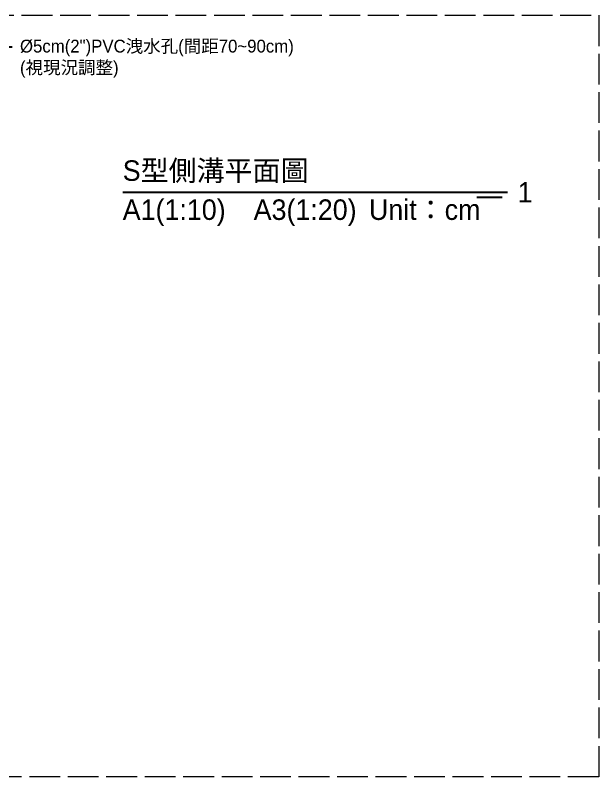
# Model space of a CAD drawing. Extents: x -3420 to 2030, y -3892 to 566.
# Drawn here: x 917.2 to 1144.7, y 150 to 447 of the extents above; entities that cross this region are included whole.
import ezdxf
from ezdxf import colors
from ezdxf.entities.mleader import LeaderData, LeaderLine
from ezdxf.math import Vec2, Vec3

# ---------------------------------------------------------------- set-up
doc = ezdxf.new("R2010")
doc.units = 0
doc.header["$MEASUREMENT"] = 0
doc.linetypes.add('ACAD_ISO02W100', pattern=[15, 12, -3])
doc.layers.add('一、4.基本-隱藏', color=9, linetype='ACAD_ISO02W100', lineweight=20, plot=False)
doc.layers.add('三、3.文字-註解文字', color=2, linetype='Continuous')
doc.styles.add('次圖名(詳圖)', font='MS PGothic.ttf', dxfattribs={"height": 6})
doc.styles.add('註解文字(詳圖)', font='MS PGothic.ttf', dxfattribs={"height": 5})

msp = doc.modelspace()

# ---------------------------------------------------------------- linework, layer by layer
at = {"layer": '一、4.基本-隱藏'}
msp.add_lwpolyline([(724.723, 447), (1144.723, 447), (1144.723, 150), (724.723, 150)], close=True, dxfattribs=at)
at = {"layer": '三、3.文字-註解文字'}
for points in [[(959.122, 377.969), (1109.122, 377.969)], [(1107.122, 375.969), (1097.122, 375.969)]]:
    msp.add_lwpolyline(points, dxfattribs=at)

# ---------------------------------------------------------------- texts
at = {"layer": '三、3.文字-註解文字', "char_height": 8, "attachment_point": 4, "style": '次圖名(詳圖)'}
for s, width, insert in [('S型側溝平面圖', 80.61929, (959.122, 385.969)), ('1', 3, (1113.122, 377.969)), ('A1(1:10)\u3000A3(1:20){\\fMS PGothic|b0|i0|c128|p34;^IUnit：cm}', 136.03259, (959.122, 369.969))]:
    msp.add_mtext_dynamic_manual_height_columns(s, width=width, gutter_width=15, heights=[0], dxfattribs=dict(at, insert=insert))

# ---------------------------------------------------------------- leaders
at = {"layer": '三、3.文字-註解文字'}
ml = msp.add_multileader_mtext('Standard', dxfattribs=at)
ml.set_content('{\\fMS PGothic|b0|i0|c128|p34;%%C5cm}(2")PVC洩水孔(間距70~90cm)\\P(視現況調整)', color=256, style='註解文字(詳圖)')
ml.set_leader_properties(color=144, linetype='ByLayer', lineweight=-1)
ml.build(insert=Vec2(0, 0))
ml.multileader.update_dxf_attribs({"dogleg_length": 5, "arrow_head_size": 6})
ctx = ml.context
ctx.base_point, ctx.char_height, ctx.arrow_head_size, ctx.landing_gap_size, ctx.plane_origin = Vec3(916.075, 434.629), 5, 6, 3, Vec3(891.075, 352.129)
notes = []
notes.append((ctx, [(0, (1, 1, 0), (911.075, 434.629), (1, 0), 5, [(0, [(891.075, 352.129)], 0, [])])]))
ctx.mtext.insert, ctx.mtext.flow_direction = Vec3(919.075, 437.455), 5
for ctx, leaders in notes:
    for number, flags, end, landing, length, lines in leaders:
        leader = LeaderData()
        leader.index, (leader.has_last_leader_line, leader.has_dogleg_vector, leader.attachment_direction) = number, flags
        leader.last_leader_point, leader.dogleg_vector, leader.dogleg_length = Vec3(end), Vec3(landing), length
        for number, points, colour, breaks in lines:
            line = LeaderLine()
            line.index, line.vertices, line.color, line.breaks = number, Vec3.list(points), colors.encode_raw_color(colour), breaks
            leader.lines.append(line)
        ctx.leaders.append(leader)

doc.saveas('drawing.dxf')
